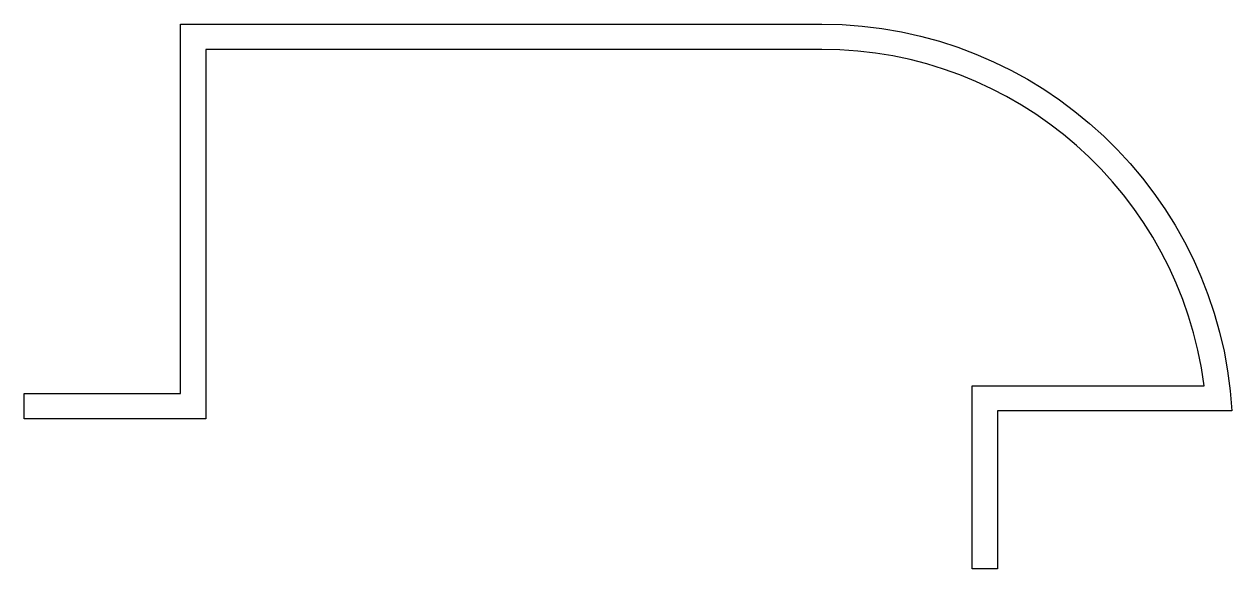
# Model space of a CAD drawing. Extents: x 201.5 to 278, y 236.6 to 271.1.
import ezdxf

# ---------------------------------------------------------------- set-up
doc = ezdxf.new("R2010")
doc.units = 0
doc.layers.add('ANA', color=220, linetype='CONTINUOUS')

msp = doc.modelspace()

# ---------------------------------------------------------------- linework, layer by layer
at = {"layer": 'ANA'}
msp.add_lwpolyline([(213.037, 269.465), (213.037, 246.065), (201.537, 246.065), (201.537, 247.665), (211.437, 247.665), (211.437, 271.065), (252.017, 271.065, -0.397406), (277.973, 246.565), (263.137, 246.565), (263.137, 236.565), (261.537, 236.565), (261.537, 248.165), (276.219, 248.165, 0.377374), (252.017, 269.465)], format="xyb", close=True, dxfattribs=at)

doc.saveas('drawing.dxf')
